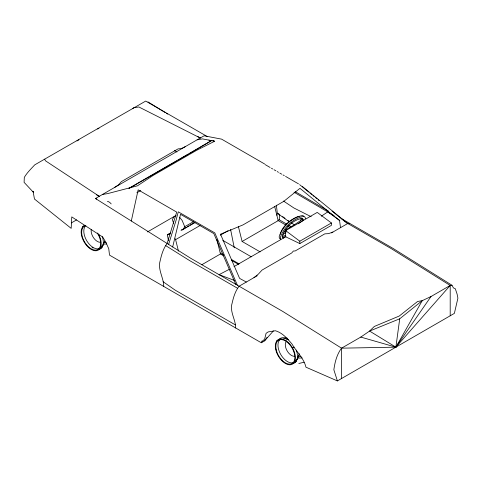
<?xml version="1.0" encoding="UTF-8"?>
<svg xmlns="http://www.w3.org/2000/svg" width="482" height="482" viewBox="0 0 482 482"><rect width="100%" height="100%" fill="white"/><g stroke="black" fill="none" stroke-linecap="round" stroke-linejoin="round"><path stroke-width="0.72" d="M278.054 220.425L279.186 219.768L279.741 214.46L277.307 213.243L276.403 205.212M264.612 163.976L221.587 139.135L204.091 135.791L95.454 198.512L191.023 258.466L282.56 311.312L341.557 348.173L395.879 347.154L399.723 318.795L422.232 300.666L430.98 296.55L450.2 285.452L452.002 285.254L453.423 287.917L455.303 288.73L457.099 294.104L457.9 298.165L454.375 313.378L337.388 380.925L305.956 367.188C303.853 358.138 296.454 351.818 292.032 344.064C287.459 338.653 282.434 332.749 275.367 330.748L268.245 331.893L266.094 333.321L264.678 338.948L261.298 342.762L109.516 255.129L108.751 248.724L106.028 242.645L102.768 237.072L71.764 216.9L71.185 228.378L34.463 199.03L33.095 191.481M276.921 215.364L277.307 213.243L289.272 221.786M280.108 234.403C282.338 226.239 289.827 219.87 297.484 216.798M298.262 223.811L303.383 220.31L303.021 219.045L301.967 218.412C293.104 219.828 284.97 227.745 282.374 236.234L282.735 237.499L283.79 238.132M300.762 220.28L301.117 218.479M131.297 220.997L138.159 189.842L176.695 212.092L167.14 243.482C163.416 248.272 161.566 254.514 160.235 260.479C157.385 269.522 163.735 277.469 163.723 286.428M172.67 246.953L180.515 214.315L213.845 233.613L235.722 284.272M168.616 244.41L175.972 220.642L178.262 211.833L214.797 232.89L237.409 285.248M257.31 275.704L239.096 286.218C235.403 290.893 233.529 296.996 232.197 302.841C229.342 311.625 235.692 319.277 235.686 327.971M299.226 353.728A10.996 6.35 60 0 1 298.961 355.113L296.056 361.572A14.189 8.188 60 0 1 293.062 363.47M262.184 340.714L261.298 342.762L264.528 340.894L273.415 330.887M103.69 243.452L101.895 247.549A14.189 8.188 60 0 1 98.9 249.447M298.961 355.113L296.056 361.572L293.93 362.801A14.189 8.188 60 0 1 281.319 360.144A14.189 8.188 60 0 1 275.704 343.076L276.758 340.913L277.819 340.298M193.74 221.509L184.727 226.715L183.184 229.275L181.021 230.306M84.23 225.468A14.189 8.188 60 0 0 82.597 226.889L81.542 229.052A14.189 8.188 60 0 0 87.158 246.121A14.189 8.188 60 0 0 99.768 248.778L101.895 247.549L104.799 241.09L103.985 242.765L106.112 242.518M99.768 248.778L100.816 246.615L102.943 245.386A14.189 8.188 60 0 0 102.335 236.758M286.188 341.539L285.537 342.877A8.766 5.061 60 0 0 287.621 351.661A8.766 5.061 60 0 0 294.484 356.3M293.93 362.801L294.978 360.638L297.105 359.409A14.189 8.188 60 0 0 296.255 350.107M360.777 337.081L395.879 347.154L422.232 300.666L417.587 301.479L399.259 316.035L374.321 326.459L369.58 331.068L360.777 337.081L341.557 348.173C336.93 354.252 334.888 362.139 333.857 369.778L337.388 380.925M399.723 318.795L369.58 331.068L395.879 347.154L430.98 296.55M264.528 340.894L267.076 337.358M189.703 153.457L210.935 140.961M395.879 347.154L450.2 285.452L391.197 248.592L346.052 222.521M132.61 108.733L133.574 107.787L138.852 106.974L200.271 137.997M168.501 240.741L167.332 234.867L168.363 234.144L169.803 234.107M253.942 277.65L258.316 274.162L262.033 270.089L291.694 252.966L293.418 251.008L295.141 250.977L324.802 233.854L328.519 233.631L332.893 232.065M174.894 216.273L173.875 216.99L172.327 219.557L173.659 223.377M114.33 187.612L118.518 184.853L121.428 181.587L178.111 148.866L181.304 148.607L185.215 146.691M77.012 140.937L78.946 139.816M97.677 129.007L98.967 128.26M128.857 188.335L211.471 140.642M129.206 188.384L176.695 160.964M177.997 160.217L188.402 154.204M71.348 222.913L76.554 219.913M136.84 192.788L140.738 190.535M82.597 226.889L84.724 225.66M147.468 231.92L176.087 215.394M167.332 234.867L170.556 233.005M181.666 229.932L182.949 229.185M184.238 228.444L186.166 227.329M187.456 226.588L188.745 225.841M190.029 225.1L194.535 222.497M182.16 229.992L195.035 222.564M178.473 251.116L175.599 239.638L200.084 225.504M220.328 235.168L228.131 230.661M201.789 264.751L220.473 253.966L223.69 255.822M238.343 226.401L242.115 241.47L278.198 220.636L285.916 225.094M285.651 236.789L285.651 230.637L317.228 212.405L331.399 222.973L331.399 225.359L299.822 243.585L285.651 236.789L233.987 266.618M229.48 269.221L219.075 274.656L234.397 280.416M321.307 216.207L327.712 211.935L339.864 220.407M299.822 243.585L299.822 241.205L331.399 222.973M331.417 232.92L347.739 223.497L349.54 223.299M276.758 340.913A14.189 8.188 60 0 1 282.94 339.22L285.067 337.99L287.676 338.292M282.94 339.22L285.543 340.388L287.67 339.159A14.189 8.188 60 0 1 288.712 339.852M292.574 348.004L294.171 347.082M283.778 232.21L286.368 230.848M282.729 234.433L285.971 232.734M285.374 235.553L282.078 236.288M285.959 236.644L282.657 237.216M298.822 363.47L304.094 362.247M197.108 139.822L202.482 138.9L214.677 141.232L196.548 150.354L153.258 175.352L137.454 185.817L107.805 193.565L102.431 194.481M298.147 356.788L300.979 356.457M103.154 244.175L106.594 243.946M297.316 358.198L302.136 357.879M298.033 216.623L299.147 216.593M95.454 198.512L96.834 199.048M287.67 339.159L285.067 337.99A14.189 8.188 60 0 0 278.885 339.683M311.215 216.743L293.918 207.995L283.452 201.024M197.722 136.545L200.373 137.936M96.623 194.915L99.274 196.307L45.543 160.849L44.585 159.162M246.326 282.048L239.596 278.385L220.515 234.198L243 224.901L283.85 201.313L299.955 188.329L339.575 220.666L340.509 227.673M270.113 167.477L265.112 164.579M271.402 168.218L272.692 168.965M273.981 169.706L275.909 170.821M277.198 171.568L278.488 172.309M279.777 173.056L281.711 174.171M283 174.912L284.29 175.659M285.579 176.4L298.46 183.841M328.754 211.297L295.183 191.607M341.744 218.798L393.005 248.393L452.002 285.254M334.092 215.623L294.008 192.191M174.363 150.517L176.942 152.005M291.206 222.901L294.436 224.769M279.186 219.768L286.73 224.118M288.616 225.208L291.134 226.661M287.85 226.209L290.423 227.697M242.115 241.47L260.129 251.869M222.811 240.361L251.339 256.834M220.31 253.038L223.552 254.906M231.336 259.4L239.114 263.889M231.414 260.28L238.494 264.365M237.295 288.103L189.221 260.346L165.332 245.386M235.306 324.868L175.285 290.218L163.169 281.765M303.937 216.267L302.672 215.502C292.02 217.207 282.241 226.721 279.12 236.927L279.554 238.445L280.819 239.211M148.01 101.907L165.055 112.469M166.338 113.258L167.615 114.053M207.164 136.484L145.697 101.075L34.758 164.838C31.059 168.833 27.143 172.592 24.311 177.37L24.1 182.347L33.704 192.625L33.041 191.276M282.687 216.623L285.043 218.358M287.983 220.521L289.158 221.383M285.651 230.637L299.822 241.205M301.889 218.129L302.25 219.394L303.383 220.31M302.316 186.432L347.739 223.497M299.617 184.63L308.781 192.107M309.944 193.059L311.691 194.487M312.86 195.439L314.023 196.385M315.186 197.337L316.933 198.765M318.096 199.711L319.265 200.663M332.074 211.116L345.467 222.051M208.911 140.027L210.52 141.437M179.792 217.545L182.16 220.467L184.727 226.715M111.191 203.916L110.486 203.133A6.405 3.699 60 0 0 107.42 201.362M175.147 238.668L175.599 239.638M305.504 218.695L305.07 217.183L303.805 216.418C293.152 218.123 283.374 227.637 280.253 237.843L280.687 239.361M274.607 206.284L278.198 220.636M216.888 239.614L220.473 253.966M230.595 229.438L234.24 247.79M450.2 285.452L450.2 315.788M341.557 348.173L341.557 378.515M285.543 340.388A14.189 8.188 60 0 1 294.978 360.638M294.062 362.35A13.448 7.766 60 0 1 280.91 354.788A13.448 7.766 60 0 1 280.307 339.268M212.803 140.521A6.405 3.699 60 0 1 214.333 141.099M302.25 219.394A81.904 28.07 -45.4 0 1 285.205 230.004M97.31 232.975A13.448 7.766 60 0 1 97.852 249.513A13.448 7.766 60 0 1 83.808 240.518A13.448 7.766 60 0 1 85.88 225.654M93.11 248.067A14.189 8.188 60 0 1 92.068 247.38M98.412 233.981A14.189 8.188 60 0 1 100.816 246.615M100.322 242.277A8.766 5.061 60 0 1 93.677 237.951A8.766 5.061 60 0 1 91.249 229.39M99.28 248.598A13.448 7.766 60 0 1 87.055 241.265A13.448 7.766 60 0 1 85.169 226.227M276.108 349.155A13.448 7.766 60 0 0 291.935 363.579A13.448 7.766 60 0 0 287.983 342.835A13.448 7.766 60 0 0 276.108 349.155"/></g></svg>
